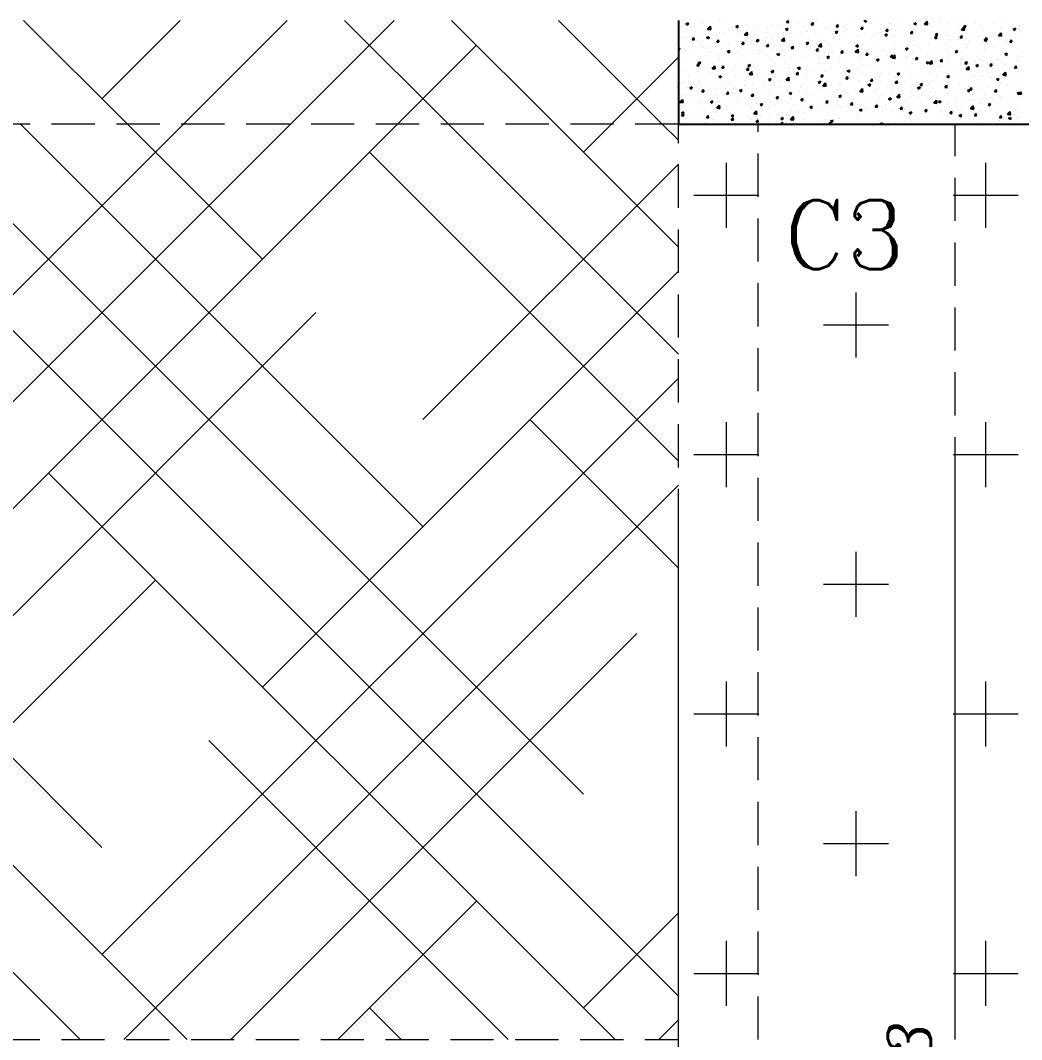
# Model space of a CAD drawing. Header units: millimetres. Extents: x 331487 to 517269, y 198509 to 399936.
# Drawn here: x 384962 to 387857, y 371027 to 373974 of the extents above; entities that cross this region are included whole.
import ezdxf

# ---------------------------------------------------------------- set-up
doc = ezdxf.new("R2010")
doc.units = ezdxf.units.MM
doc.header["$MEASUREMENT"] = 0
doc.linetypes.add('DASHED', pattern=[0.75, 0.5, -0.25])
doc.linetypes.add('DASHED2', pattern=[0.375, 0.25, -0.125])
doc.layers.add('9th_Sunk', color=251, linetype='DASHED', lineweight=5)
doc.layers.add('BEAM', color=1, linetype='Continuous', lineweight=5)
doc.layers.add('COLUMN', color=6, linetype='Continuous')
doc.styles.add('ITALICC', font='italicc', dxfattribs={"height": 0.3})
doc.styles.add('RC', font='romanc.shx', dxfattribs={"height": 200})

msp = doc.modelspace()

# ---------------------------------------------------------------- linework, layer by layer
at = {"layer": '9th_Sunk', "linetype": 'Continuous'}
for p, q in [((385271.6, 373674), (384971.6, 373974)), ((385198.1, 373747.5), (385424.6, 373974)), ((385434, 373674), (385734, 373974)), ((385743.3, 373674), (386043.3, 373974)), ((386199.7, 373674), (385899.7, 373974)), ((386509.1, 373674), (386209.1, 373974)), ((386818.4, 373674), (386518.4, 373974)), ((386052.7, 373674), (386280.9, 373902.2)), ((386671.4, 373674), (386865.1, 373867.7)), ((383806, 371427.3), (386052.7, 373674)), ((384270.1, 372200.7), (385743.3, 373674)), ((386590.2, 371736.7), (384652.9, 373674)), ((384734.1, 372974.1), (385434, 373674)), ((386126.2, 372510.1), (384962.3, 373674)), ((385662.2, 373283.5), (385271.6, 373674)), ((386865.1, 373008.6), (386199.7, 373674)), ((386865.1, 373318), (386509.1, 373674)), ((386590.2, 373592.8), (386671.4, 373674)), ((386865.1, 373627.3), (386818.4, 373674)), ((385198.1, 371582), (383205.7, 373574.5)), ((386865.1, 372699.2), (385971.5, 373592.8)), ((386126.2, 372819.5), (386865.1, 373558.4)), ((386865.1, 371152.4), (384579.4, 373438.2)), ((385444.3, 371026.5), (383205.7, 373265.1)), ((385662.2, 372046.1), (386865.1, 373249)), ((383714.6, 371026.5), (385816.8, 373128.8)), ((385198.1, 371272.7), (386865.1, 372939.7)), ((386865.1, 372389.9), (386435.6, 372819.5)), ((386681.7, 371026.5), (385043.5, 372664.8)), ((385261.4, 371026.5), (386865.1, 372630.3)), ((385134.9, 371026.5), (383651.3, 372510.1)), ((384023.9, 371026.5), (385352.8, 372355.4)), ((385570.7, 371026.5), (386744.9, 372200.7)), ((386372.3, 371026.5), (385507.5, 371891.4)), ((385880.1, 371026.5), (386280.9, 371427.3)), ((386590.2, 371118), (386865.1, 371392.9)), ((386063, 371026.5), (385971.5, 371118)), ((386808.2, 371026.5), (386865.1, 371083.5))]:
    msp.add_line(p, q, dxfattribs=at)
at = {"layer": 'BEAM', "linetype": 'DASHED2', "ltscale": 500}
for p, q in [((386865.1, 373674), (383205.7, 373674)), ((386865.1, 372494), (386865.1, 373674)), ((387095.1, 371026.5), (387095.1, 373674)), ((387665.1, 372644), (387665.1, 373674)), ((383205.7, 371026.5), (386865.1, 371026.5))]:
    msp.add_line(p, q, dxfattribs=at)
at = {"layer": 'BEAM', "color": 253, "linetype": 'Continuous', "ltscale": 750}
for p, q in [((387003.6, 373374.5), (387003.6, 373562)), ((387753.6, 373374.5), (387753.6, 373562)), ((386909.8, 373468.2), (387095.1, 373468.2)), ((387095.1, 373468.2), (387097.3, 373468.2)), ((387659.8, 373468.2), (387665.1, 373468.2)), ((387665.1, 373468.2), (387847.3, 373468.2)), ((387378.6, 372999.5), (387378.6, 373187)), ((387284.8, 373093.2), (387472.3, 373093.2)), ((387003.6, 372624.5), (387003.6, 372812)), ((387753.6, 372624.5), (387753.6, 372812)), ((386909.8, 372718.2), (387095.1, 372718.2)), ((387095.1, 372718.2), (387097.3, 372718.2)), ((387659.8, 372718.2), (387665.1, 372718.2)), ((387665.1, 372718.2), (387847.3, 372718.2)), ((387378.6, 372249.5), (387378.6, 372437)), ((387284.8, 372343.2), (387472.3, 372343.2)), ((387003.6, 371874.5), (387003.6, 372062)), ((387753.6, 371874.5), (387753.6, 372062)), ((386909.8, 371968.2), (387095.1, 371968.2)), ((387095.1, 371968.2), (387097.3, 371968.2)), ((387659.8, 371968.2), (387665.1, 371968.2)), ((387665.1, 371968.2), (387847.3, 371968.2)), ((387378.6, 371499.5), (387378.6, 371687)), ((387284.8, 371593.2), (387472.3, 371593.2)), ((387003.6, 371124.5), (387003.6, 371312)), ((387753.6, 371124.5), (387753.6, 371312)), ((386909.8, 371218.2), (387095.1, 371218.2)), ((387095.1, 371218.2), (387097.3, 371218.2)), ((387659.8, 371218.2), (387665.1, 371218.2)), ((387665.1, 371218.2), (387847.3, 371218.2))]:
    msp.add_line(p, q, dxfattribs=at)
at = {"layer": 'BEAM', "ltscale": 250}
for p, q in [((387665.1, 371026.5), (387665.1, 372644)), ((386865.1, 368149), (386865.1, 372494))]:
    msp.add_line(p, q, dxfattribs=at)
at = {"layer": 'COLUMN'}
for p, q in [((386865.1, 373974), (386865.1, 373674)), ((386865.1, 373674), (388065.1, 373674))]:
    msp.add_line(p, q, dxfattribs=at)
at = {"layer": 'COLUMN', "color": 2, "linetype": 'Continuous'}
for p, q in [((386872.9, 373957.2), (386872.9, 373957.2)), ((386881.9, 373959.6), (386881.9, 373959.6)), ((386886.8, 373964.5), (386893.8, 373967.2)), ((386886.8, 373964.5), (386891.8, 373961.1)), ((386891.8, 373961.1), (386893.8, 373967.2)), ((386897.9, 373960.5), (386897.9, 373960.5)), ((386933.3, 373966.7), (386933.3, 373966.7)), ((386935.8, 373965.5), (386935.8, 373965.5)), ((386949.5, 373948.8), (386957.3, 373957)), ((386958.4, 373947.5), (386957.3, 373957)), ((386983.8, 373973.1), (386983.8, 373973.1)), ((386998.9, 373973.8), (386998.9, 373973.8)), ((387030.5, 373956.5), (387037.5, 373959.1)), ((387030.5, 373956.5), (387035.5, 373953.1)), ((387035.5, 373953.1), (387037.5, 373959.1)), ((387085.9, 373954.3), (387085.9, 373954.3)), ((387098.7, 373950.9), (387098.7, 373950.9)), ((387123.7, 373954.2), (387123.7, 373954.2)), ((387136.4, 373960.7), (387136.4, 373960.7)), ((387152.5, 373954.9), (387152.5, 373954.9)), ((387161.6, 373959.2), (387161.6, 373959.2)), ((387174.2, 373948.5), (387181.3, 373951.1)), ((387177.5, 373968.8), (387181.8, 373974)), ((387177.5, 373968.8), (387183.4, 373968.3)), ((387179.2, 373945.1), (387181.2, 373951.1)), ((387183.4, 373968.3), (387182.4, 373974)), ((387188.3, 373968.2), (387188.3, 373968.2)), ((387210.9, 373964.9), (387210.9, 373964.9)), ((387224.7, 373967.5), (387224.7, 373967.5)), ((387249.2, 373962.6), (387254, 373968.3)), ((387249.2, 373962.6), (387255.2, 373962)), ((387249.8, 373970.8), (387249.8, 373970.8)), ((387255.2, 373962), (387254, 373968.3)), ((387263.7, 373972.8), (387263.7, 373972.8)), ((387293.1, 373953), (387293.1, 373953)), ((387317, 373970.6), (387317, 373970.6)), ((387320.9, 373956.3), (387325.7, 373962)), ((387320.9, 373956.3), (387326.9, 373955.8)), ((387326.9, 373955.8), (387325.7, 373962)), ((387340.9, 373955.9), (387340.9, 373955.9)), ((387351.5, 373963), (387351.5, 373963)), ((387370.4, 373968.3), (387370.4, 373968.3)), ((387387.4, 373953), (387387.4, 373953)), ((387392.2, 373962.9), (387392.2, 373962.9)), ((387392.6, 373950), (387397.5, 373955.8)), ((387392.6, 373950), (387398.6, 373949.5)), ((387398.6, 373949.5), (387397.5, 373955.8)), ((387402, 373972.7), (387405.5, 373974)), ((387402, 373972.7), (387407, 373969.3)), ((387407, 373969.3), (387408.5, 373974)), ((387409.8, 373973), (387409.8, 373973)), ((387423.8, 373966.1), (387423.8, 373966.1)), ((387442.7, 373969.3), (387442.7, 373969.3)), ((387450.5, 373961.3), (387450.5, 373961.3)), ((387464.4, 373943.7), (387469.2, 373949.5)), ((387470.3, 373943.2), (387469.2, 373949.5)), ((387475.6, 373964.6), (387475.6, 373964.6)), ((387477.2, 373963.8), (387477.2, 373963.8)), ((387513.5, 373969.6), (387513.5, 373969.6)), ((387530.6, 373961.6), (387530.6, 373961.6)), ((387544.8, 373950.5), (387544.8, 373950.5)), ((387545.7, 373964.7), (387552.7, 373967.4)), ((387545.7, 373964.7), (387550.7, 373961.3)), ((387550.7, 373961.3), (387552.7, 373967.4)), ((387562.9, 373972.7), (387562.9, 373972.7)), ((387564.6, 373958), (387564.6, 373958)), ((387576.6, 373963.5), (387584.3, 373971.6)), ((387576.6, 373963.5), (387585.5, 373962.1)), ((387584, 373959.3), (387584, 373959.3)), ((387585.5, 373962.1), (387584.4, 373971.6)), ((387595.3, 373956.9), (387595.3, 373956.9)), ((387616.3, 373970.5), (387616.3, 373970.5)), ((387622.9, 373968.1), (387622.9, 373968.1)), ((387637.3, 373957), (387637.3, 373957)), ((387647.3, 373964.4), (387647.3, 373964.4)), ((387669.6, 373968.2), (387669.6, 373968.2)), ((387676.4, 373955), (387676.4, 373955)), ((387683.3, 373946.9), (387691.1, 373955.1)), ((387689.4, 373956.7), (387696.4, 373959.4)), ((387689.4, 373956.7), (387694.4, 373953.3)), ((387690.7, 373954.8), (387690.7, 373954.8)), ((387692.2, 373945.6), (387691.1, 373955.1)), ((387694.4, 373953.3), (387696.4, 373959.4)), ((387698.6, 373971.5), (387698.6, 373971.5)), ((387701.4, 373958.3), (387701.4, 373958.3)), ((387723, 373966), (387723, 373966)), ((387739.3, 373963.3), (387739.3, 373963.3)), ((387744.1, 373952.5), (387744.1, 373952.5)), ((387776.4, 373963.7), (387776.4, 373963.7)), ((387797.5, 373950.3), (387797.5, 373950.3)), ((387799.8, 373952.1), (387799.8, 373952.1)), ((387802.4, 373971.6), (387802.4, 373971.6)), ((387829.8, 373961.5), (387829.8, 373961.5)), ((387833.1, 373948.7), (387840.1, 373951.4)), ((387838.1, 373945.3), (387840.1, 373951.4)), ((387851.2, 373959.1), (387851.2, 373959.1)), ((386871.6, 373921), (386871.6, 373921)), ((386880.7, 373926.3), (386880.7, 373926.3)), ((386902.4, 373949), (386902.4, 373949)), ((386904.4, 373918.7), (386909.3, 373924.5)), ((386910.4, 373918.2), (386909.3, 373924.5)), ((386909.5, 373926), (386909.5, 373926)), ((386932.1, 373933.4), (386932.1, 373933.4)), ((386946.5, 373924.2), (386953.5, 373926.9)), ((386946.5, 373924.2), (386951.5, 373920.9)), ((386949.5, 373948.8), (386958.4, 373947.5)), ((386951.5, 373920.9), (386953.5, 373926.9)), ((386955.8, 373946.7), (386955.8, 373946.7)), ((386972.6, 373934.3), (386972.6, 373934.3)), ((386977.6, 373924.9), (386977.6, 373924.9)), ((386982.6, 373939.8), (386982.6, 373939.8)), ((386997.6, 373937.6), (386997.6, 373937.6)), ((387009.2, 373944.5), (387009.2, 373944.5)), ((387034.5, 373947.3), (387034.5, 373947.3)), ((387035.5, 373942.6), (387035.5, 373942.6)), ((387035.9, 373934.9), (387035.9, 373934.9)), ((387056.2, 373932.3), (387064, 373940.4)), ((387056.2, 373932.3), (387065.1, 373930.9)), ((387062.5, 373942.2), (387062.5, 373942.2)), ((387065.1, 373930.9), (387064, 373940.4)), ((387084.6, 373921), (387084.6, 373921)), ((387094.2, 373944.9), (387094.2, 373944.9)), ((387115.9, 373939.9), (387115.9, 373939.9)), ((387118.2, 373923), (387118.2, 373923)), ((387135.2, 373927.4), (387135.2, 373927.4)), ((387162.9, 373915.7), (387170.7, 373923.8)), ((387169.3, 373937.7), (387169.3, 373937.7)), ((387171.8, 373914.4), (387170.7, 373923.9)), ((387174.2, 373948.5), (387179.2, 373945.1)), ((387176.5, 373933), (387176.5, 373933)), ((387187.1, 373934.9), (387187.1, 373934.9)), ((387198.4, 373928.1), (387198.4, 373928.1)), ((387222.7, 373935.4), (387222.7, 373935.4)), ((387223.5, 373931.4), (387223.5, 373931.4)), ((387234.8, 373943), (387234.8, 373943)), ((387238.4, 373942), (387238.4, 373942)), ((387261.3, 373936.4), (387261.3, 373936.4)), ((387276.1, 373933.2), (387276.1, 373933.2)), ((387288.9, 373948.4), (387288.9, 373948.4)), ((387318, 373940.4), (387325, 373943.1)), ((387318, 373940.4), (387322.9, 373937.1)), ((387322.9, 373937.1), (387325, 373943.1)), ((387324.5, 373944.7), (387324.5, 373944.7)), ((387329.4, 373930.9), (387329.4, 373930.9)), ((387339.7, 373922.6), (387339.7, 373922.6)), ((387349.5, 373948), (387349.5, 373948)), ((387382.8, 373928.7), (387382.8, 373928.7)), ((387389.7, 373928), (387389.7, 373928)), ((387391, 373929.6), (387391, 373929.6)), ((387424.2, 373921.8), (387424.2, 373921.8)), ((387436.2, 373926.4), (387436.2, 373926.4)), ((387441.5, 373936), (387441.5, 373936)), ((387448, 373938), (387448, 373938)), ((387449.3, 373925.1), (387449.3, 373925.1)), ((387461.7, 373932.4), (387468.7, 373935.1)), ((387461.7, 373932.4), (387466.7, 373929.1)), ((387464.4, 373943.7), (387470.3, 373943.2)), ((387466.6, 373929.1), (387468.7, 373935.1)), ((387487.1, 373930.1), (387487.1, 373930.1)), ((387489.6, 373924.2), (387489.6, 373924.2)), ((387493.5, 373943.5), (387493.5, 373943.5)), ((387506.3, 373948), (387506.3, 373948)), ((387536.1, 373937.5), (387540.9, 373943.2)), ((387536.1, 373937.5), (387542.1, 373936.9)), ((387542.1, 373936.9), (387540.9, 373943.2)), ((387543, 373921.9), (387543, 373921.9)), ((387550.3, 373938.4), (387550.3, 373938.4)), ((387575.3, 373941.7), (387575.3, 373941.7)), ((387594.1, 373923.7), (387594.1, 373923.7)), ((387605.4, 373924.4), (387612.4, 373927.1)), ((387605.4, 373924.4), (387610.4, 373921.1)), ((387607.8, 373931.2), (387612.6, 373936.9)), ((387607.8, 373931.2), (387613.8, 373930.7)), ((387610.4, 373921.1), (387612.4, 373927.1)), ((387613.8, 373930.7), (387612.6, 373936.9)), ((387613.2, 373946.7), (387613.2, 373946.7)), ((387646, 373931.2), (387646, 373931.2)), ((387679.6, 373924.9), (387684.4, 373930.7)), ((387679.6, 373924.9), (387685.5, 373924.4)), ((387683.3, 373946.9), (387692.2, 373945.6)), ((387685.5, 373924.4), (387684.4, 373930.6)), ((387697.4, 373938.2), (387697.4, 373938.2)), ((387713, 373923.9), (387713, 373923.9)), ((387735.4, 373928.4), (387735.4, 373928.4)), ((387747.9, 373944.6), (387747.9, 373944.6)), ((387751.3, 373918.6), (387756.1, 373924.4)), ((387757.3, 373918.1), (387756.1, 373924.4)), ((387776.1, 373932.2), (387776.1, 373932.2)), ((387790, 373930.4), (387797.8, 373938.5)), ((387790, 373930.4), (387798.9, 373929)), ((387793.8, 373938.4), (387793.8, 373938.4)), ((387798.9, 373929), (387797.8, 373938.5)), ((387801.2, 373935.5), (387801.2, 373935.5)), ((387833.1, 373948.7), (387838.1, 373945.3)), ((387839, 373940.5), (387839, 373940.5)), ((387850, 373925.8), (387850, 373925.8)), ((387850.9, 373948), (387850.9, 373948)), ((387852.1, 373948.4), (387852.1, 373948.4)), ((386865.1, 373893), (386869.5, 373894.6)), ((386867.5, 373888.6), (386869.5, 373894.6)), ((386879.5, 373893), (386879.5, 373893)), ((386882.9, 373897.9), (386882.9, 373897.9)), ((386904.4, 373918.7), (386910.4, 373918.2)), ((386919.3, 373914.9), (386919.3, 373914.9)), ((386930.8, 373900.1), (386930.8, 373900.1)), ((386936.3, 373895.6), (386936.3, 373895.6)), ((386943.2, 373892.9), (386943.2, 373892.9)), ((386946.3, 373894.9), (386946.3, 373894.9)), ((386971.3, 373898.2), (386971.3, 373898.2)), ((386976.2, 373912.4), (386981, 373918.2)), ((386976.2, 373912.4), (386982.1, 373911.9)), ((386982.1, 373911.9), (386981, 373918.2)), ((386981.4, 373906.5), (386981.4, 373906.5)), ((386989.7, 373893.4), (386989.7, 373893.4)), ((387001.6, 373902.9), (387001.6, 373902.9)), ((387009.2, 373903.2), (387009.2, 373903.2)), ((387033.3, 373914), (387033.3, 373914)), ((387043.1, 373891.1), (387043.1, 373891.1)), ((387047.9, 373906.2), (387052.7, 373911.9)), ((387047.9, 373906.2), (387053.9, 373905.6)), ((387053.9, 373905.6), (387052.7, 373911.9)), ((387059.9, 373913), (387059.9, 373913)), ((387072.4, 373911.5), (387072.4, 373911.5)), ((387090.2, 373916.2), (387097.2, 373918.9)), ((387090.2, 373916.2), (387095.2, 373912.8)), ((387095.2, 373912.8), (387097.2, 373918.9)), ((387097.4, 373914.8), (387097.4, 373914.8)), ((387119.6, 373899.9), (387124.4, 373905.6)), ((387119.6, 373899.9), (387125.6, 373899.4)), ((387125.6, 373899.4), (387124.4, 373905.6)), ((387133.9, 373894.1), (387133.9, 373894.1)), ((387135.3, 373919.8), (387135.3, 373919.8)), ((387162.9, 373915.7), (387171.8, 373914.4)), ((387185.9, 373901.6), (387185.9, 373901.6)), ((387191.3, 373893.6), (387196.2, 373899.4)), ((387191.3, 373893.6), (387197.3, 373893.1)), ((387197.3, 373893.1), (387196.2, 373899.4)), ((387197.2, 373892), (387197.2, 373892)), ((387214.7, 373898), (387214.7, 373898)), ((387233.9, 373908.2), (387240.9, 373910.9)), ((387233.9, 373908.2), (387238.9, 373904.8)), ((387235, 373896.9), (387235, 373896.9)), ((387237.2, 373908.7), (387237.2, 373908.7)), ((387238.9, 373904.8), (387240.9, 373910.9)), ((387263.1, 373887.3), (387267.9, 373893.1)), ((387269, 373886.8), (387267.9, 373893.1)), ((387269.6, 373899.2), (387277.4, 373907.3)), ((387269.7, 373899.2), (387278.5, 373897.8)), ((387273, 373908), (387273, 373908)), ((387278.5, 373897.8), (387277.4, 373907.3)), ((387287.7, 373915.1), (387287.7, 373915.1)), ((387298.2, 373905.3), (387298.2, 373905.3)), ((387323.2, 373908.5), (387323.2, 373908.5)), ((387331.3, 373918), (387331.3, 373918)), ((387361.1, 373913.5), (387361.1, 373913.5)), ((387376.4, 373882.6), (387384.2, 373890.7)), ((387377.7, 373900.2), (387384.7, 373902.9)), ((387377.7, 373900.2), (387382.6, 373896.8)), ((387382.6, 373896.8), (387384.7, 373902.9)), ((387385.3, 373881.3), (387384.2, 373890.8)), ((387389.8, 373896.3), (387389.8, 373896.3)), ((387440.3, 373902.7), (387440.3, 373902.7)), ((387460.8, 373890.7), (387460.8, 373890.7)), ((387492.2, 373910.2), (387492.2, 373910.2)), ((387521.4, 373892.2), (387528.4, 373894.9)), ((387521.4, 373892.2), (387526.3, 373888.8)), ((387524, 373899), (387524, 373899)), ((387526.3, 373888.8), (387528.4, 373894.9)), ((387543.6, 373917.3), (387543.6, 373917.3)), ((387549, 373902.3), (387549, 373902.3)), ((387560.5, 373898.4), (387560.5, 373898.4)), ((387586.9, 373907.3), (387586.9, 373907.3)), ((387596.4, 373919.6), (387596.4, 373919.6)), ((387618.8, 373908.4), (387618.8, 373908.4)), ((387644.8, 373897.9), (387644.8, 373897.9)), ((387649.7, 373917.4), (387649.7, 373917.4)), ((387650.1, 373915.6), (387650.1, 373915.6)), ((387675.1, 373918.9), (387675.1, 373918.9)), ((387677.1, 373918.4), (387677.1, 373918.4)), ((387696.2, 373904.9), (387696.2, 373904.9)), ((387701.1, 373896.4), (387701.1, 373896.4)), ((387703.1, 373915.1), (387703.1, 373915.1)), ((387746.7, 373911.3), (387746.7, 373911.3)), ((387749.1, 373916.4), (387756.1, 373919.1)), ((387749.1, 373916.4), (387754.1, 373913.1)), ((387749.8, 373892.8), (387749.8, 373892.8)), ((387751.3, 373918.6), (387757.3, 373918.1)), ((387754.1, 373913.1), (387756.1, 373919.1)), ((387756.5, 373912.9), (387756.5, 373912.9)), ((387759.4, 373906.4), (387759.4, 373906.4)), ((387774.8, 373896.1), (387774.8, 373896.1)), ((387798.6, 373918.8), (387798.6, 373918.8)), ((387809.9, 373910.6), (387809.9, 373910.6)), ((387812.7, 373901), (387812.7, 373901)), ((387817.7, 373916.5), (387817.7, 373916.5)), ((387823, 373912.4), (387827.8, 373918.1)), ((387823, 373912.4), (387829, 373911.8)), ((387829, 373911.8), (387827.8, 373918.1)), ((387848.7, 373892.6), (387848.7, 373892.6)), ((386865.1, 373890.2), (386867.5, 373888.6)), ((386883.1, 373886.6), (386883.1, 373886.6)), ((386884.9, 373882.9), (386884.9, 373882.9)), ((386904, 373884.4), (386904, 373884.4)), ((386929.6, 373866.8), (386929.6, 373866.8)), ((386957.4, 373882.2), (386957.4, 373882.2)), ((386980.1, 373873.2), (386980.1, 373873.2)), ((386982.9, 373863.7), (386982.9, 373863.7)), ((387006.2, 373883.9), (387013.2, 373886.6)), ((387006.2, 373883.9), (387011.2, 373880.6)), ((387010.8, 373879.9), (387010.8, 373879.9)), ((387011.2, 373880.6), (387013.2, 373886.6)), ((387032.1, 373880.7), (387032.1, 373880.7)), ((387039.7, 373867.9), (387039.7, 373867.9)), ((387046.1, 373872.1), (387046.1, 373872.1)), ((387064.1, 373877.7), (387064.1, 373877.7)), ((387071.1, 373875.4), (387071.1, 373875.4)), ((387083.4, 373887.7), (387083.4, 373887.7)), ((387096.4, 373888.8), (387096.4, 373888.8)), ((387098.1, 373878), (387098.1, 373878)), ((387109, 373880.3), (387109, 373880.3)), ((387117.5, 373875.4), (387117.5, 373875.4)), ((387149.8, 373886.6), (387149.8, 373886.6)), ((387149.9, 373875.9), (387156.9, 373878.6)), ((387149.9, 373875.9), (387154.9, 373872.6)), ((387154.9, 373872.6), (387156.9, 373878.6)), ((387156.4, 373888), (387156.4, 373888)), ((387170.9, 373873.2), (387170.9, 373873.2)), ((387172.1, 373888.7), (387172.1, 373888.7)), ((387184.7, 373868.3), (387184.7, 373868.3)), ((387203.2, 373884.3), (387203.2, 373884.3)), ((387224.3, 373870.9), (387224.3, 373870.9)), ((387236, 373875.4), (387236, 373875.4)), ((387256.6, 373882.1), (387256.6, 373882.1)), ((387263.1, 373887.3), (387269, 373886.8)), ((387271.9, 373865.8), (387271.9, 373865.8)), ((387277.7, 373868.6), (387277.7, 373868.6)), ((387286.5, 373881.8), (387286.5, 373881.8)), ((387293.6, 373867.9), (387300.6, 373870.6)), ((387293.6, 373867.9), (387298.6, 373864.6)), ((387296.9, 373869.1), (387296.9, 373869.1)), ((387298.6, 373864.6), (387300.6, 373870.6)), ((387310, 373879.8), (387310, 373879.8)), ((387331.1, 373866.4), (387331.1, 373866.4)), ((387334.8, 373881.1), (387339.6, 373886.8)), ((387334.8, 373881.1), (387340.8, 373880.5)), ((387334.8, 373874.1), (387334.8, 373874.1)), ((387338.5, 373889.3), (387338.5, 373889.3)), ((387340.8, 373880.5), (387339.6, 373886.8)), ((387363.4, 373877.6), (387363.4, 373877.6)), ((387376.4, 373882.6), (387385.3, 373881.3)), ((387384.4, 373864.1), (387384.4, 373864.1)), ((387385.5, 373868.3), (387385.5, 373868.3)), ((387388.6, 373863), (387388.6, 373863)), ((387397.9, 373882.4), (387397.9, 373882.4)), ((387406.5, 373874.8), (387411.3, 373880.5)), ((387406.5, 373874.8), (387412.5, 373874.3)), ((387412.5, 373874.3), (387411.3, 373880.5)), ((387416.7, 373875.3), (387416.7, 373875.3)), ((387423, 373885.7), (387423, 373885.7)), ((387437.3, 373859.9), (387444.3, 373862.6)), ((387437.8, 373861.9), (387437.8, 373861.9)), ((387439.1, 373869.4), (387439.1, 373869.4)), ((387442.3, 373856.6), (387444.3, 373862.6)), ((387443.8, 373878.4), (387443.8, 373878.4)), ((387470.1, 373873.1), (387470.1, 373873.1)), ((387478.2, 373868.5), (387483.1, 373874.3)), ((387478.2, 373868.5), (387484.2, 373868)), ((387484.2, 373868), (387483.1, 373874.3)), ((387483.1, 373866.1), (387490.9, 373874.2)), ((387483.1, 373866.1), (387492, 373864.7)), ((387492, 373864.7), (387490.9, 373874.2)), ((387491, 373876.9), (387491, 373876.9)), ((387502.2, 373888.4), (387502.2, 373888.4)), ((387522.7, 373862.9), (387522.7, 373862.9)), ((387523.5, 373870.8), (387523.5, 373870.8)), ((387526.1, 373866.4), (387526.1, 373866.4)), ((387542.4, 373884), (387542.4, 373884)), ((387550, 373862.2), (387554.8, 373868)), ((387550, 373862.2), (387556, 373861.7)), ((387555.9, 373861.7), (387554.8, 373868)), ((387560.6, 373867.8), (387560.6, 373867.8)), ((387576.9, 373868.5), (387576.9, 373868.5)), ((387584.4, 373876.4), (387584.4, 373876.4)), ((387592.9, 373890.4), (387592.9, 373890.4)), ((387621.7, 373856), (387626.5, 373861.7)), ((387623.8, 373876.2), (387623.8, 373876.2)), ((387627.7, 373855.4), (387626.5, 373861.7)), ((387630.3, 373866.3), (387630.3, 373866.3)), ((387642.8, 373886.4), (387642.8, 373886.4)), ((387643.6, 373864.6), (387643.6, 373864.6)), ((387648.8, 373879.5), (387648.8, 373879.5)), ((387665.1, 373884.2), (387672.1, 373886.9)), ((387665.1, 373884.2), (387670.1, 373880.8)), ((387670.1, 373880.8), (387672.1, 373886.9)), ((387683.6, 373864), (387683.6, 373864)), ((387686.7, 373884.4), (387686.7, 373884.4)), ((387694.9, 373871.6), (387694.9, 373871.6)), ((387737, 373861.8), (387737, 373861.8)), ((387739.3, 373861.4), (387739.3, 373861.4)), ((387745.5, 373878), (387745.5, 373878)), ((387786.4, 373861.6), (387786.4, 373861.6)), ((387797.4, 373885.5), (387797.4, 373885.5)), ((387797.6, 373871.5), (387797.6, 373871.5)), ((387808.8, 373876.2), (387815.8, 373878.8)), ((387808.8, 373876.2), (387813.8, 373872.8)), ((387813.8, 373872.8), (387815.8, 373878.8)), ((387849.6, 373869.9), (387849.6, 373869.9)), ((387855.9, 373881.5), (387855.9, 373881.5)), ((386878.3, 373859.7), (386878.3, 373859.7)), ((386916.4, 373844.8), (386916.4, 373844.8)), ((386918.3, 373843.5), (386923.1, 373849.2)), ((386918.3, 373843.5), (386924.3, 373843)), ((386920, 373855.5), (386920, 373855.5)), ((386922.2, 373851.7), (386929.2, 373854.4)), ((386922.2, 373851.7), (386927.2, 373848.3)), ((386924.3, 373843), (386923.1, 373849.2)), ((386923.1, 373847.9), (386923.1, 373847.9)), ((386927.2, 373848.3), (386929.2, 373854.4)), ((386928.4, 373833.5), (386928.4, 373833.5)), ((386945, 373858.8), (386945, 373858.8)), ((386962.7, 373834.9), (386970.5, 373843)), ((386962.7, 373834.9), (386971.6, 373833.5)), ((386969.8, 373842.5), (386969.8, 373842.5)), ((386971.6, 373833.5), (386970.5, 373843)), ((386978.9, 373839.9), (386978.9, 373839.9)), ((386981.4, 373857.9), (386981.4, 373857.9)), ((386990, 373837.2), (386994.9, 373843)), ((386990, 373837.2), (386996, 373836.7)), ((386996, 373836.7), (386994.9, 373843)), ((387019.7, 373832.6), (387019.7, 373832.6)), ((387023.2, 373840.3), (387023.2, 373840.3)), ((387030.9, 373847.4), (387030.9, 373847.4)), ((387044.8, 373835.9), (387044.8, 373835.9)), ((387061.8, 373830.9), (387066.6, 373836.7)), ((387065.9, 373843.7), (387072.9, 373846.4)), ((387065.9, 373843.7), (387070.9, 373840.3)), ((387067.7, 373830.4), (387066.6, 373836.7)), ((387070.9, 373840.3), (387072.9, 373846.4)), ((387076.5, 373838), (387076.5, 373838)), ((387082.2, 373854.4), (387082.2, 373854.4)), ((387082.7, 373840.9), (387082.7, 373840.9)), ((387129.9, 373835.8), (387129.9, 373835.8)), ((387132.7, 373860.8), (387132.7, 373860.8)), ((387145.8, 373849.2), (387145.8, 373849.2)), ((387170.8, 373852.5), (387170.8, 373852.5)), ((387183.3, 373833.5), (387183.3, 373833.5)), ((387183.4, 373835), (387183.4, 373835)), ((387208.7, 373857.5), (387208.7, 373857.5)), ((387209.6, 373835.7), (387216.6, 373838.4)), ((387209.6, 373835.7), (387214.6, 373832.3)), ((387210.6, 373838.3), (387210.6, 373838.3)), ((387214.6, 373832.3), (387216.6, 373838.4)), ((387234.8, 373842.1), (387234.8, 373842.1)), ((387268.9, 373848.3), (387268.9, 373848.3)), ((387285.3, 373848.5), (387285.3, 373848.5)), ((387308.5, 373834.7), (387308.5, 373834.7)), ((387327.2, 373858.3), (387327.2, 373858.3)), ((387337.2, 373856), (387337.2, 373856)), ((387351.2, 373836.4), (387351.2, 373836.4)), ((387371.6, 373843), (387371.6, 373843)), ((387396.7, 373846.3), (387396.7, 373846.3)), ((387409.5, 373846.4), (387409.5, 373846.4)), ((387434.5, 373851.2), (387434.5, 373851.2)), ((387437.3, 373859.9), (387442.3, 373856.6)), ((387437.9, 373836.1), (387437.9, 373836.1)), ((387467.8, 373856.4), (387467.8, 373856.4)), ((387489.8, 373843.6), (387489.8, 373843.6)), ((387491.2, 373859.6), (387491.2, 373859.6)), ((387497.7, 373859.6), (387497.7, 373859.6)), ((387541.2, 373850.7), (387541.2, 373850.7)), ((387544.6, 373857.4), (387544.6, 373857.4)), ((387581.1, 373851.9), (387588.1, 373854.6)), ((387581.1, 373851.9), (387586, 373848.6)), ((387586, 373848.6), (387588.1, 373854.6)), ((387589.8, 373849.5), (387597.6, 373857.6)), ((387589.8, 373849.5), (387598.7, 373848.2)), ((387591.7, 373857.1), (387591.7, 373857.1)), ((387597.4, 373836.7), (387597.4, 373836.7)), ((387598.7, 373848.2), (387597.6, 373857.7)), ((387598, 373855.1), (387598, 373855.1)), ((387621.7, 373856), (387627.7, 373855.4)), ((387622.5, 373840), (387622.5, 373840)), ((387622.6, 373841.4), (387622.6, 373841.4)), ((387651.4, 373852.9), (387651.4, 373852.9)), ((387660.4, 373845), (387660.4, 373845)), ((387681, 373851.4), (387681, 373851.4)), ((387693.4, 373849.7), (387698.2, 373855.4)), ((387693.4, 373849.7), (387699.4, 373849.2)), ((387693.7, 373838.3), (387693.7, 373838.3)), ((387696.5, 373833), (387704.3, 373841.1)), ((387696.5, 373833), (387705.4, 373831.6)), ((387699.4, 373849.2), (387698.2, 373855.4)), ((387705.4, 373831.6), (387704.3, 373841.1)), ((387704.7, 373850.6), (387704.7, 373850.6)), ((387723.5, 373853.3), (387723.5, 373853.3)), ((387724.8, 373843.9), (387731.8, 373846.6)), ((387724.8, 373843.9), (387729.7, 373840.5)), ((387729.7, 373840.5), (387731.8, 373846.6)), ((387744.2, 373844.7), (387744.2, 373844.7)), ((387748.5, 373856.6), (387748.5, 373856.6)), ((387758.1, 373848.3), (387758.1, 373848.3)), ((387765.2, 373843.4), (387770, 373849.2)), ((387765.2, 373843.4), (387771.1, 373842.9)), ((387771.1, 373842.9), (387770, 373849.2)), ((387790.4, 373859.5), (387790.4, 373859.5)), ((387796.2, 373852.2), (387796.2, 373852.2)), ((387811.5, 373846.1), (387811.5, 373846.1)), ((387836.9, 373837.1), (387841.7, 373842.9)), ((387836.9, 373837.1), (387842.9, 373836.6)), ((387842.9, 373836.6), (387841.7, 373842.9)), ((387843.8, 373857.3), (387843.8, 373857.3)), ((387847.5, 373859.3), (387847.5, 373859.3)), ((387848.3, 373833.8), (387848.3, 373833.8)), ((386877.1, 373826.5), (386877.1, 373826.5)), ((386893.7, 373816), (386893.7, 373816)), ((386918.7, 373819.3), (386918.7, 373819.3)), ((386956.6, 373824.3), (386956.6, 373824.3)), ((386977.7, 373806.6), (386977.7, 373806.6)), ((386981.9, 373811.4), (386988.9, 373814.1)), ((386981.9, 373811.4), (386986.8, 373808.1)), ((386986.8, 373808.1), (386988.9, 373814.1)), ((387029.6, 373814.1), (387029.6, 373814.1)), ((387035.6, 373808.3), (387035.6, 373808.3)), ((387061.8, 373830.9), (387067.7, 373830.4)), ((387069.5, 373818.3), (387077.2, 373826.4)), ((387069.5, 373818.3), (387078.4, 373816.9)), ((387078.4, 373816.9), (387077.3, 373826.4)), ((387081, 373821.1), (387081, 373821.1)), ((387093.9, 373818.3), (387093.9, 373818.3)), ((387119.5, 373809.8), (387119.5, 373809.8)), ((387125.6, 373803.4), (387132.6, 373806.1)), ((387125.6, 373803.4), (387130.6, 373800.1)), ((387130.6, 373800.1), (387132.6, 373806.1)), ((387131.5, 373827.5), (387131.5, 373827.5)), ((387133.5, 373824.7), (387138.3, 373830.4)), ((387133.5, 373824.7), (387139.5, 373824.2)), ((387139.5, 373824.1), (387138.3, 373830.4)), ((387144.5, 373813.1), (387144.5, 373813.1)), ((387152.3, 373828.3), (387152.3, 373828.3)), ((387176.2, 373801.8), (387184, 373809.9)), ((387176.2, 373806.3), (387176.2, 373806.3)), ((387182.4, 373818.1), (387182.4, 373818.1)), ((387185.1, 373800.4), (387184, 373809.9)), ((387205.2, 373818.4), (387210, 373824.1)), ((387205.2, 373818.4), (387211.2, 373817.9)), ((387211.2, 373817.9), (387210, 373824.1)), ((387233.6, 373808.8), (387233.6, 373808.8)), ((387234.5, 373816.4), (387234.5, 373816.4)), ((387236.7, 373831.3), (387236.7, 373831.3)), ((387245.6, 373826.4), (387245.6, 373826.4)), ((387270.6, 373829.7), (387270.6, 373829.7)), ((387276.9, 373812.1), (387281.8, 373817.9)), ((387276.9, 373812.1), (387282.9, 373811.6)), ((387282.9, 373811.6), (387281.8, 373817.9)), ((387284.1, 373815.2), (387284.1, 373815.2)), ((387290.1, 373829), (387290.1, 373829)), ((387292.9, 373826.4), (387292.9, 373826.4)), ((387336, 373822.7), (387336, 373822.7)), ((387343.5, 373826.7), (387343.5, 373826.7)), ((387345.3, 373803.5), (387345.3, 373803.5)), ((387348.7, 373805.8), (387353.5, 373811.6)), ((387348.7, 373805.8), (387354.6, 373805.3)), ((387353.3, 373827.7), (387360.3, 373830.4)), ((387353.3, 373827.7), (387358.3, 373824.3)), ((387354.6, 373805.3), (387353.5, 373811.6)), ((387358.3, 373824.3), (387360.3, 373830.4)), ((387370.4, 373806.8), (387370.4, 373806.8)), ((387387.4, 373829.7), (387387.4, 373829.7)), ((387396.8, 373824.5), (387396.8, 373824.5)), ((387408.2, 373811.8), (387408.2, 373811.8)), ((387420.4, 373799.6), (387425.2, 373805.3)), ((387426.4, 373799), (387425.2, 373805.3)), ((387436.7, 373802.9), (387436.7, 373802.9)), ((387447.7, 373811.4), (387447.7, 373811.4)), ((387450.2, 373822.2), (387450.2, 373822.2)), ((387471.4, 373820.1), (387471.4, 373820.1)), ((387488.6, 373810.3), (387488.6, 373810.3)), ((387496.4, 373823.4), (387496.4, 373823.4)), ((387497, 373819.7), (387504, 373822.3)), ((387497, 373819.7), (387502, 373816.3)), ((387502, 373816.3), (387504, 373822.3)), ((387503.6, 373820), (387503.6, 373820)), ((387506, 373821.4), (387506, 373821.4)), ((387534.3, 373828.4), (387534.3, 373828.4)), ((387539.9, 373817.4), (387539.9, 373817.4)), ((387557, 373817.7), (387557, 373817.7)), ((387564.3, 373831.4), (387564.3, 373831.4)), ((387590.5, 373823.8), (387590.5, 373823.8)), ((387610.4, 373815.5), (387610.4, 373815.5)), ((387634, 373805.6), (387634, 373805.6)), ((387640.7, 373811.6), (387647.7, 373814.3)), ((387640.7, 373811.6), (387645.7, 373808.3)), ((387642.4, 373831.3), (387642.4, 373831.3)), ((387645.7, 373808.3), (387647.7, 373814.3)), ((387663.8, 373813.2), (387663.8, 373813.2)), ((387692.5, 373805), (387692.5, 373805)), ((387697.2, 373813.9), (387697.2, 373813.9)), ((387717.1, 373811), (387717.1, 373811)), ((387722.2, 373817.2), (387722.2, 373817.2)), ((387743, 373811.4), (387743, 373811.4)), ((387760.1, 373822.2), (387760.1, 373822.2)), ((387770.5, 373808.7), (387770.5, 373808.7)), ((387784.5, 373803.6), (387791.5, 373806.3)), ((387784.5, 373803.6), (387789.4, 373800.3)), ((387789.4, 373800.3), (387791.5, 373806.3)), ((387793.5, 373811.8), (387793.5, 373811.8)), ((387795, 373818.9), (387795, 373818.9)), ((387803.3, 373816.4), (387811.1, 373824.5)), ((387803.3, 373816.4), (387812.2, 373815)), ((387812.2, 373815), (387811.1, 373824.5)), ((387823.3, 373830.5), (387823.3, 373830.5)), ((387823.9, 373806.4), (387823.9, 373806.4)), ((387846.3, 373826), (387846.3, 373826)), ((387851.8, 373821.8), (387851.8, 373821.8)), ((386865.1, 373780.1), (386865.3, 373780.3)), ((386865.1, 373774.1), (386866.4, 373774)), ((386866.4, 373774), (386865.3, 373780.3)), ((386867.4, 373776.6), (386867.4, 373776.6)), ((386875.9, 373793.2), (386875.9, 373793.2)), ((386892.4, 373779.9), (386892.4, 373779.9)), ((386896.9, 373793.7), (386896.9, 373793.7)), ((386897.9, 373779.2), (386904.9, 373781.9)), ((386897.9, 373779.2), (386902.8, 373775.8)), ((386902.8, 373775.8), (386904.9, 373781.9)), ((386918, 373780.3), (386918, 373780.3)), ((386919, 373788.3), (386919, 373788.3)), ((386927.2, 373800.2), (386927.2, 373800.2)), ((386930.3, 373784.9), (386930.3, 373784.9)), ((386932.2, 373768.3), (386937, 373774)), ((386938.2, 373767.8), (386937, 373774)), ((386950.3, 373791.4), (386950.3, 373791.4)), ((386971.4, 373778), (386971.4, 373778)), ((386976.5, 373773.3), (386976.5, 373773.3)), ((386977.3, 373798.3), (386977.3, 373798.3)), ((386993.4, 373793.2), (386993.4, 373793.2)), ((387001.3, 373776.3), (387001.3, 373776.3)), ((387003.7, 373789.2), (387003.7, 373789.2)), ((387018.5, 373796.5), (387018.5, 373796.5)), ((387024.8, 373775.7), (387024.8, 373775.7)), ((387028.4, 373780.8), (387028.4, 373780.8)), ((387041.6, 373771.2), (387048.6, 373773.9)), ((387046.5, 373767.8), (387048.6, 373773.9)), ((387056.3, 373801.5), (387056.3, 373801.5)), ((387057.1, 373786.9), (387057.1, 373786.9)), ((387059.6, 373786.3), (387059.6, 373786.3)), ((387078.2, 373773.5), (387078.2, 373773.5)), ((387079.8, 373787.9), (387079.8, 373787.9)), ((387110.5, 373784.7), (387110.5, 373784.7)), ((387117.9, 373796.3), (387117.9, 373796.3)), ((387118.2, 373773.6), (387118.2, 373773.6)), ((387130.3, 373794.3), (387130.3, 373794.3)), ((387156.1, 373778.6), (387156.1, 373778.6)), ((387163.8, 373782.4), (387163.8, 373782.4)), ((387176.2, 373801.8), (387185.1, 373800.4)), ((387182.2, 373801.8), (387182.2, 373801.8)), ((387217.2, 373780.2), (387217.2, 373780.2)), ((387219.3, 373786.9), (387219.3, 373786.9)), ((387232.4, 373775.5), (387232.4, 373775.5)), ((387244.3, 373790.2), (387244.3, 373790.2)), ((387269.3, 373795.4), (387276.3, 373798.1)), ((387269.3, 373795.4), (387274.3, 373792.1)), ((387270.6, 373777.9), (387270.6, 373777.9)), ((387272.7, 373781.4), (387272.7, 373781.4)), ((387274.3, 373792.1), (387276.3, 373798.1)), ((387282.2, 373795.2), (387282.2, 373795.2)), ((387282.9, 373785.2), (387290.7, 373793.3)), ((387282.9, 373785.2), (387291.8, 373783.8)), ((387282.9, 373781.9), (387282.9, 373781.9)), ((387291.8, 373783.8), (387290.7, 373793.3)), ((387324, 373775.6), (387324, 373775.6)), ((387331, 373791.4), (387331, 373791.4)), ((387334.8, 373789.4), (387334.8, 373789.4)), ((387377.4, 373773.4), (387377.4, 373773.4)), ((387386.1, 373796.4), (387386.1, 373796.4)), ((387389.4, 373801.4), (387389.4, 373801.4)), ((387389.6, 373768.7), (387397.4, 373776.8)), ((387398.5, 373767.3), (387397.4, 373776.8)), ((387413, 373787.4), (387420, 373790.1)), ((387413, 373787.4), (387418, 373784)), ((387418, 373784), (387420, 373790.1)), ((387420.4, 373799.6), (387426.4, 373799)), ((387445.1, 373780.7), (387445.1, 373780.7)), ((387470.1, 373784), (387470.1, 373784)), ((387487.4, 373777.1), (387487.4, 373777.1)), ((387492.1, 373793.3), (387496.9, 373799)), ((387492.1, 373793.3), (387498.1, 373792.8)), ((387498.1, 373792.8), (387496.9, 373799)), ((387508, 373789), (387508, 373789)), ((387538.7, 373784.1), (387538.7, 373784.1)), ((387556.7, 373779.4), (387563.7, 373782.1)), ((387556.7, 373779.4), (387561.7, 373776)), ((387561.7, 373776), (387563.7, 373782.1)), ((387563.8, 373787), (387568.7, 373792.8)), ((387563.8, 373787), (387569.8, 373786.5)), ((387569.8, 373786.5), (387568.7, 373792.8)), ((387571.1, 373797.3), (387571.1, 373797.3)), ((387589.2, 373790.5), (387589.2, 373790.5)), ((387596.2, 373800.6), (387596.2, 373800.6)), ((387618.5, 373781.8), (387618.5, 373781.8)), ((387635.6, 373780.7), (387640.4, 373786.5)), ((387635.6, 373780.7), (387641.6, 373780.2)), ((387641.6, 373780.2), (387640.4, 373786.5)), ((387641.2, 373798), (387641.2, 373798)), ((387670.9, 373774.4), (387670.9, 373774.4)), ((387676.8, 373791.8), (387676.8, 373791.8)), ((387695.9, 373777.7), (387695.9, 373777.7)), ((387700.4, 373771.4), (387707.4, 373774.1)), ((387705.4, 373768), (387707.4, 373774.1)), ((387707.3, 373774.5), (387712.1, 373780.2)), ((387707.3, 373774.5), (387713.3, 373773.9)), ((387713.3, 373773.9), (387712.1, 373780.2)), ((387733.8, 373782.7), (387733.8, 373782.7)), ((387735.1, 373801.8), (387735.1, 373801.8)), ((387741.8, 373778.2), (387741.8, 373778.2)), ((387759.1, 373779.8), (387759.1, 373779.8)), ((387779, 373768.2), (387783.8, 373773.9)), ((387785, 373767.7), (387783.8, 373773.9)), ((387793.8, 373785.7), (387793.8, 373785.7)), ((387797, 373791), (387797, 373791)), ((387817.4, 373789.8), (387817.4, 373789.8)), ((387822, 373794.3), (387822, 373794.3)), ((387845.1, 373792.7), (387845.1, 373792.7)), ((386869.3, 373737.5), (386877.1, 373745.6)), ((386874.6, 373759.9), (386874.6, 373759.9)), ((386878.2, 373736.1), (386877.1, 373745.6)), ((386884.6, 373756.3), (386884.6, 373756.3)), ((386904, 373745.4), (386904, 373745.4)), ((386926, 373766.9), (386926, 373766.9)), ((386932.2, 373768.3), (386938.2, 373767.8)), ((386942.9, 373766.3), (386942.9, 373766.3)), ((386967.1, 373753.7), (386967.1, 373753.7)), ((386992.2, 373757), (386992.2, 373757)), ((387003.9, 373762), (387008.7, 373767.7)), ((387003.9, 373762), (387009.9, 373761.5)), ((387009.9, 373761.5), (387008.7, 373767.7)), ((387027.2, 373747.5), (387027.2, 373747.5)), ((387030, 373762), (387030, 373762)), ((387041.6, 373771.2), (387046.5, 373767.8)), ((387075.6, 373755.7), (387080.5, 373761.5)), ((387075.6, 373755.7), (387081.6, 373755.2)), ((387078.6, 373754.6), (387078.6, 373754.6)), ((387081.6, 373755.2), (387080.5, 373761.5)), ((387093.2, 373770.3), (387093.2, 373770.3)), ((387097.8, 373751.3), (387097.8, 373751.3)), ((387129.1, 373761), (387129.1, 373761)), ((387131.5, 373771.2), (387131.5, 373771.2)), ((387147.4, 373749.5), (387152.2, 373755.2)), ((387147.4, 373749.5), (387153.3, 373748.9)), ((387153.3, 373748.9), (387152.2, 373755.2)), ((387156.1, 373761.3), (387156.1, 373761.3)), ((387181, 373768.5), (387181, 373768.5)), ((387184.9, 373769), (387184.9, 373769)), ((387185.3, 373763.2), (387192.3, 373765.8)), ((387185.3, 373763.2), (387190.3, 373759.8)), ((387190.2, 373759.8), (387192.3, 373765.8)), ((387193, 373747.5), (387193, 373747.5)), ((387214.4, 373771.3), (387214.4, 373771.3)), ((387218, 373750.8), (387218, 373750.8)), ((387219.1, 373743.2), (387223.9, 373748.9)), ((387219.1, 373743.2), (387225.1, 373742.7)), ((387225.1, 373742.7), (387223.9, 373748.9)), ((387238.3, 373766.7), (387238.3, 373766.7)), ((387255.9, 373755.8), (387255.9, 373755.8)), ((387281.6, 373748.6), (387281.6, 373748.6)), ((387291.7, 373764.5), (387291.7, 373764.5)), ((387319, 373764.1), (387319, 373764.1)), ((387329, 373755.2), (387336, 373757.8)), ((387329, 373755.2), (387334, 373751.8)), ((387333.6, 373756.1), (387333.6, 373756.1)), ((387334, 373751.8), (387336, 373757.8)), ((387344, 373767.4), (387344, 373767.4)), ((387345.1, 373762.2), (387345.1, 373762.2)), ((387381.9, 373772.4), (387381.9, 373772.4)), ((387384.9, 373763.2), (387384.9, 373763.2)), ((387389.6, 373768.7), (387398.5, 373767.3)), ((387398.5, 373760), (387398.5, 373760)), ((387430.8, 373771.1), (387430.8, 373771.1)), ((387435.4, 373769.6), (387435.4, 373769.6)), ((387443.6, 373751.7), (387443.6, 373751.7)), ((387443.8, 373744.5), (387443.8, 373744.5)), ((387451.8, 373757.7), (387451.8, 373757.7)), ((387472.7, 373747.1), (387479.7, 373749.8)), ((387472.7, 373747.1), (387477.7, 373743.8)), ((387477.7, 373743.8), (387479.7, 373749.8)), ((387481.7, 373749.5), (387481.7, 373749.5)), ((387484.1, 373768.9), (387484.1, 373768.9)), ((387486.2, 373743.8), (387486.2, 373743.8)), ((387496.4, 373752.1), (387504.1, 373760.2)), ((387496.4, 373752.1), (387505.3, 373750.7)), ((387501.9, 373761.7), (387501.9, 373761.7)), ((387505.3, 373750.7), (387504.1, 373760.2)), ((387505.2, 373755.4), (387505.2, 373755.4)), ((387537.5, 373766.6), (387537.5, 373766.6)), ((387537.5, 373750.8), (387537.5, 373750.8)), ((387544.8, 373757.8), (387544.8, 373757.8)), ((387558.6, 373753.2), (387558.6, 373753.2)), ((387560.2, 373771.7), (387560.2, 373771.7)), ((387569.9, 373761.1), (387569.9, 373761.1)), ((387584.2, 373749.8), (387584.2, 373749.8)), ((387588, 373757.2), (387588, 373757.2)), ((387590.9, 373764.4), (387590.9, 373764.4)), ((387603.1, 373735.6), (387610.9, 373743.7)), ((387607.7, 373766.1), (387607.7, 373766.1)), ((387612, 373734.2), (387610.9, 373743.7)), ((387612, 373750.9), (387612, 373750.9)), ((387640, 373764.7), (387640, 373764.7)), ((387642.5, 373759.8), (387642.5, 373759.8)), ((387644.3, 373762.1), (387644.3, 373762.1)), ((387665.4, 373748.7), (387665.4, 373748.7)), ((387691.3, 373771.8), (387691.3, 373771.8)), ((387697.7, 373759.9), (387697.7, 373759.9)), ((387700.4, 373771.4), (387705.4, 373768)), ((387700.8, 373769.8), (387700.8, 373769.8)), ((387707.5, 373743.3), (387707.5, 373743.3)), ((387718.7, 373746.4), (387718.7, 373746.4)), ((387740.6, 373744.9), (387740.6, 373744.9)), ((387751, 373757.6), (387751, 373757.6)), ((387770.6, 373751.6), (387770.6, 373751.6)), ((387772.1, 373744.2), (387772.1, 373744.2)), ((387779, 373768.2), (387785, 373767.7)), ((387792.5, 373752.4), (387792.5, 373752.4)), ((387795.7, 373754.9), (387795.7, 373754.9)), ((387797.3, 373744.8), (387797.3, 373744.8)), ((387804.4, 373755.3), (387804.4, 373755.3)), ((387833.6, 373759.9), (387833.6, 373759.9)), ((387843.9, 373759.4), (387843.9, 373759.4)), ((387844.2, 373763.4), (387851.2, 373766.1)), ((387844.2, 373763.4), (387849.1, 373760)), ((387849.1, 373760), (387851.2, 373766.1)), ((387850.8, 373761.9), (387855.6, 373767.7)), ((387850.8, 373761.9), (387856.7, 373761.4)), ((387856.7, 373761.4), (387855.6, 373767.7)), ((387855.6, 373754.8), (387855.6, 373754.8)), ((386866.1, 373740.4), (386866.1, 373740.4)), ((386869.3, 373737.5), (386878.2, 373736.1)), ((386873.4, 373726.6), (386873.4, 373726.6)), ((386877, 373742.9), (386877, 373742.9)), ((386922.8, 373721.3), (386922.8, 373721.3)), ((386924.8, 373733.6), (386924.8, 373733.6)), ((386930.4, 373740.6), (386930.4, 373740.6)), ((386940.8, 373714.3), (386940.8, 373714.3)), ((386957.5, 373738.9), (386964.5, 373741.6)), ((386957.5, 373738.9), (386962.5, 373735.6)), ((386962.5, 373735.6), (386964.5, 373741.6)), ((386965.9, 373717.6), (386965.9, 373717.6)), ((386975.3, 373740), (386975.3, 373740)), ((386976, 373720.9), (386983.8, 373729)), ((386976, 373720.9), (386984.9, 373719.5)), ((386981.1, 373731.3), (386981.1, 373731.3)), ((386983.8, 373738.3), (386983.8, 373738.3)), ((386984.9, 373719.5), (386983.8, 373729)), ((387003.7, 373722.6), (387003.7, 373722.6)), ((387026, 373714.2), (387026, 373714.2)), ((387037.2, 373736.1), (387037.2, 373736.1)), ((387039.5, 373741.3), (387039.5, 373741.3)), ((387066.9, 373730.9), (387066.9, 373730.9)), ((387077.3, 373721.3), (387077.3, 373721.3)), ((387090.6, 373733.8), (387090.6, 373733.8)), ((387091.9, 373734.2), (387091.9, 373734.2)), ((387101.3, 373730.9), (387108.3, 373733.6)), ((387101.3, 373730.9), (387106.2, 373727.6)), ((387106.2, 373727.6), (387108.3, 373733.6)), ((387127.9, 373727.7), (387127.9, 373727.7)), ((387129.8, 373739.2), (387129.8, 373739.2)), ((387143.9, 373731.6), (387143.9, 373731.6)), ((387179.8, 373735.2), (387179.8, 373735.2)), ((387197.3, 373729.3), (387197.3, 373729.3)), ((387229.6, 373716.3), (387229.6, 373716.3)), ((387231.1, 373742.2), (387231.1, 373742.2)), ((387245, 373722.9), (387252, 373725.6)), ((387245, 373722.9), (387249.9, 373719.5)), ((387249.9, 373719.5), (387252, 373725.6)), ((387250.7, 373727.1), (387250.7, 373727.1)), ((387268.6, 373721.7), (387268.6, 373721.7)), ((387280.4, 373715.3), (387280.4, 373715.3)), ((387290.8, 373736.9), (387295.6, 373742.6)), ((387290.8, 373736.9), (387296.8, 373736.4)), ((387292.7, 373724.6), (387292.7, 373724.6)), ((387296.8, 373736.4), (387295.6, 373742.6)), ((387304.1, 373724.8), (387304.1, 373724.8)), ((387317.7, 373727.9), (387317.7, 373727.9)), ((387326.9, 373731.7), (387326.9, 373731.7)), ((387332.4, 373722.8), (387332.4, 373722.8)), ((387355.6, 373732.9), (387355.6, 373732.9)), ((387357.5, 373722.6), (387357.5, 373722.6)), ((387362.5, 373730.6), (387367.4, 373736.4)), ((387362.5, 373730.6), (387368.5, 373730.1)), ((387368.5, 373730.1), (387367.4, 373736.4)), ((387383.7, 373729.9), (387383.7, 373729.9)), ((387385.2, 373741.7), (387385.2, 373741.7)), ((387388.7, 373714.9), (387395.7, 373717.6)), ((387388.7, 373714.9), (387393.7, 373711.5)), ((387393.7, 373711.5), (387395.7, 373717.6)), ((387409.2, 373719.8), (387409.2, 373719.8)), ((387410.9, 373720.3), (387410.9, 373720.3)), ((387418.8, 373741.2), (387418.8, 373741.2)), ((387434.2, 373736.3), (387434.2, 373736.3)), ((387434.3, 373724.4), (387439.1, 373730.1)), ((387434.3, 373724.4), (387440.2, 373723.8)), ((387440.2, 373723.8), (387439.1, 373730.1)), ((387464.2, 373718), (387464.2, 373718)), ((387467.5, 373729.8), (387467.5, 373729.8)), ((387506, 373718.1), (387510.8, 373723.8)), ((387506, 373718.1), (387512, 373717.6)), ((387512, 373717.5), (387510.8, 373723.8)), ((387517.6, 373715.8), (387517.6, 373715.8)), ((387518.5, 373718.4), (387518.5, 373718.4)), ((387525.8, 373739.8), (387525.8, 373739.8)), ((387536.3, 373717.5), (387536.3, 373717.5)), ((387543.6, 373721.7), (387543.6, 373721.7)), ((387571, 373713.5), (387571, 373713.5)), ((387577.7, 373711.8), (387582.5, 373717.5)), ((387581.4, 373726.7), (387581.4, 373726.7)), ((387583.7, 373711.3), (387582.5, 373717.5)), ((387586.8, 373723.9), (387586.8, 373723.9)), ((387603.1, 373735.6), (387612, 373734.2)), ((387616.4, 373739.1), (387623.4, 373741.8)), ((387616.4, 373739.1), (387621.4, 373735.8)), ((387621.4, 373735.8), (387623.4, 373741.8)), ((387622.3, 373714.8), (387622.3, 373714.8)), ((387638.7, 373731.4), (387638.7, 373731.4)), ((387644.6, 373735), (387644.6, 373735)), ((387669.6, 373738.3), (387669.6, 373738.3)), ((387680.7, 373724.8), (387680.7, 373724.8)), ((387690.1, 373738.5), (387690.1, 373738.5)), ((387709.8, 373719), (387717.6, 373727.1)), ((387709.8, 373719), (387718.7, 373717.6)), ((387718.7, 373717.6), (387717.6, 373727.1)), ((387739, 373734.8), (387739, 373734.8)), ((387760.1, 373731.1), (387767.1, 373733.8)), ((387760.1, 373731.1), (387765.1, 373727.8)), ((387765.1, 373727.8), (387767.1, 373733.8)), ((387769.4, 373715.4), (387769.4, 373715.4)), ((387791.3, 373719.1), (387791.3, 373719.1)), ((387807.2, 373720.4), (387807.2, 373720.4)), ((387825.5, 373741.9), (387825.5, 373741.9)), ((387842.7, 373726.1), (387842.7, 373726.1)), ((386872.2, 373693.3), (386872.2, 373693.3)), ((386873.5, 373706.7), (386880.5, 373709.4)), ((386873.5, 373706.7), (386878.5, 373703.3)), ((386874.3, 373699.3), (386879.2, 373705.1)), ((386874.3, 373699.3), (386880.3, 373698.8)), ((386877.7, 373706), (386877.7, 373706)), ((386878.5, 373703.3), (386880.5, 373709.3)), ((386880.3, 373698.8), (386879.2, 373705.1)), ((386910.9, 373689.5), (386910.9, 373689.5)), ((386923.6, 373700.3), (386923.6, 373700.3)), ((386946.1, 373693.1), (386950.9, 373698.8)), ((386946.1, 373693.1), (386952, 373692.5)), ((386952, 373692.5), (386950.9, 373698.8)), ((386964.3, 373687.2), (386964.3, 373687.2)), ((386974.1, 373706.7), (386974.1, 373706.7)), ((387017.2, 373698.7), (387024.2, 373701.3)), ((387017.2, 373698.7), (387022.2, 373695.3)), ((387017.7, 373685), (387017.7, 373685)), ((387017.8, 373686.8), (387022.6, 373692.5)), ((387017.8, 373686.8), (387023.8, 373686.3)), ((387022.2, 373695.3), (387024.2, 373701.3)), ((387023.8, 373686.3), (387022.6, 373692.5)), ((387040.6, 373691.4), (387040.6, 373691.4)), ((387065.6, 373694.7), (387065.6, 373694.7)), ((387076.1, 373688), (387076.1, 373688)), ((387082.7, 373704.4), (387090.5, 373712.5)), ((387082.7, 373704.4), (387091.6, 373703)), ((387089.5, 373680.5), (387094.3, 373686.3)), ((387091.6, 373703), (387090.5, 373712.5)), ((387093.6, 373691.7), (387093.6, 373691.7)), ((387095.5, 373680), (387094.3, 373686.2)), ((387103.5, 373699.7), (387103.5, 373699.7)), ((387126.6, 373694.4), (387126.6, 373694.4)), ((387152, 373701.7), (387152, 373701.7)), ((387160.9, 373690.6), (387167.9, 373693.3)), ((387160.9, 373690.6), (387165.9, 373687.3)), ((387165.9, 373687.3), (387167.9, 373693.3)), ((387166.6, 373708), (387166.6, 373708)), ((387178.6, 373701.9), (387178.6, 373701.9)), ((387189.4, 373687.8), (387197.2, 373695.9)), ((387189.4, 373687.8), (387198.3, 373686.4)), ((387191.7, 373711.3), (387191.7, 373711.3)), ((387198.3, 373686.4), (387197.2, 373695.9)), ((387210.3, 373711.7), (387210.3, 373711.7)), ((387229.9, 373708.9), (387229.9, 373708.9)), ((387234.2, 373689.7), (387234.2, 373689.7)), ((387266.4, 373685.2), (387266.4, 373685.2)), ((387291.4, 373688.5), (387291.4, 373688.5)), ((387292.6, 373699.7), (387292.6, 373699.7)), ((387304.7, 373682.6), (387311.7, 373685.3)), ((387309.6, 373679.3), (387311.7, 373685.3)), ((387329.3, 373693.5), (387329.3, 373693.5)), ((387331.2, 373689.5), (387331.2, 373689.5)), ((387350.9, 373709.7), (387350.9, 373709.7)), ((387382.5, 373696.6), (387382.5, 373696.6)), ((387392.5, 373701.8), (387392.5, 373701.8)), ((387417.5, 373705.1), (387417.5, 373705.1)), ((387433, 373703), (387433, 373703)), ((387447.4, 373684.8), (387447.4, 373684.8)), ((387455.4, 373710.1), (387455.4, 373710.1)), ((387484.9, 373710.5), (387484.9, 373710.5)), ((387505.7, 373694.8), (387505.7, 373694.8)), ((387532.4, 373706.9), (387539.4, 373709.6)), ((387532.4, 373706.9), (387537.4, 373703.5)), ((387535.1, 373684.2), (387535.1, 373684.2)), ((387537.4, 373703.5), (387539.4, 373709.6)), ((387555.1, 373687.2), (387555.1, 373687.2)), ((387564, 373704.8), (387564, 373704.8)), ((387577.7, 373711.8), (387583.7, 373711.3)), ((387585.6, 373690.6), (387585.6, 373690.6)), ((387618.3, 373695.5), (387618.3, 373695.5)), ((387624.4, 373711.3), (387624.4, 373711.3)), ((387637.5, 373698.1), (387637.5, 373698.1)), ((387643.3, 373698.8), (387643.3, 373698.8)), ((387649.5, 373705.5), (387654.3, 373711.3)), ((387649.5, 373705.5), (387655.4, 373705)), ((387655.4, 373705), (387654.3, 373711.3)), ((387676.1, 373698.9), (387683.1, 373701.6)), ((387676.1, 373698.9), (387681.1, 373695.5)), ((387677.8, 373709), (387677.8, 373709)), ((387681.1, 373695.5), (387683.1, 373701.6)), ((387681.2, 373703.8), (387681.2, 373703.8)), ((387688.9, 373705.2), (387688.9, 373705.2)), ((387721.2, 373699.3), (387726, 373705)), ((387721.2, 373699.3), (387727.2, 373698.7)), ((387727.2, 373698.7), (387726, 373705)), ((387731.1, 373706.8), (387731.1, 373706.8)), ((387739.4, 373711.6), (387739.4, 373711.6)), ((387744.3, 373712.1), (387744.3, 373712.1)), ((387784.5, 373704.5), (387784.5, 373704.5)), ((387790.1, 373685.8), (387790.1, 373685.8)), ((387792.9, 373693), (387797.7, 373698.7)), ((387792.9, 373693), (387798.9, 373692.5)), ((387793.2, 373685.2), (387793.2, 373685.2)), ((387798.9, 373692.4), (387797.7, 373698.7)), ((387816.5, 373702.5), (387824.3, 373710.6)), ((387816.5, 373702.5), (387825.4, 373701.1)), ((387819.8, 373690.9), (387826.8, 373693.6)), ((387819.8, 373690.9), (387824.8, 373687.5)), ((387825.4, 373701.1), (387824.3, 373710.6)), ((387824.8, 373687.5), (387826.8, 373693.5)), ((387837.9, 373702.3), (387837.9, 373702.3)), ((387841.4, 373692.8), (387841.4, 373692.8)), ((387844.1, 373689.3), (387844.1, 373689.3)), ((387851.5, 373695.2), (387851.5, 373695.2)), ((386878.6, 373678.3), (386878.6, 373678.3)), ((386914.5, 373674.9), (386914.5, 373674.9)), ((386932, 373676.1), (386932, 373676.1)), ((386939.6, 373678.1), (386939.6, 373678.1)), ((386977.4, 373683.1), (386977.4, 373683.1)), ((387024.8, 373680.9), (387024.8, 373680.9)), ((387035.3, 373681.7), (387035.3, 373681.7)), ((387071.1, 373682.7), (387071.1, 373682.7)), ((387089.5, 373680.5), (387095.5, 373680)), ((387124.5, 373680.5), (387124.5, 373680.5)), ((387161.2, 373674.2), (387166.1, 373680)), ((387161.2, 373674.2), (387163.6, 373674)), ((387167.2, 373674), (387166.1, 373680)), ((387175.9, 373679.7), (387175.9, 373679.7)), ((387177.9, 373678.2), (387177.9, 373678.2)), ((387203.2, 373676.9), (387203.2, 373676.9)), ((387228.7, 373675.6), (387228.7, 373675.6)), ((387231.2, 373676), (387231.2, 373676)), ((387279.2, 373682), (387279.2, 373682)), ((387298.8, 373674), (387303.9, 373679.4)), ((387304.6, 373674), (387304, 373679.4)), ((387304.7, 373682.6), (387309.6, 373679.3)), ((387389.1, 373674.8), (387389.1, 373674.8)), ((387448.4, 373674.6), (387455.4, 373677.3)), ((387448.4, 373674.6), (387449.3, 373674)), ((387454.3, 373674), (387455.4, 373677.3)), ((387483.7, 373677.2), (387483.7, 373677.2)), ((387492.2, 373679), (387492.2, 373679)), ((387517.3, 373682.2), (387517.3, 373682.2)), ((387734.9, 373675.1), (387734.9, 373675.1)), ((387738.2, 373678.3), (387738.2, 373678.3)), ((387743.1, 373676), (387743.1, 373676)), ((387780.9, 373681), (387780.9, 373681))]:
    msp.add_line(p, q, dxfattribs=at)

# ---------------------------------------------------------------- texts
at = {"color": 3, "linetype": 'Continuous', "style": 'ITALICC'}
msp.add_attdef('PB3', (387595.1, 370718.4), '', height=125, rotation=90, dxfattribs=at)
at = {"layer": 'COLUMN', "style": 'RC'}
msp.add_text('C3', height=200, dxfattribs=at).set_placement((387168.9, 373254.4))

doc.saveas('drawing.dxf')
